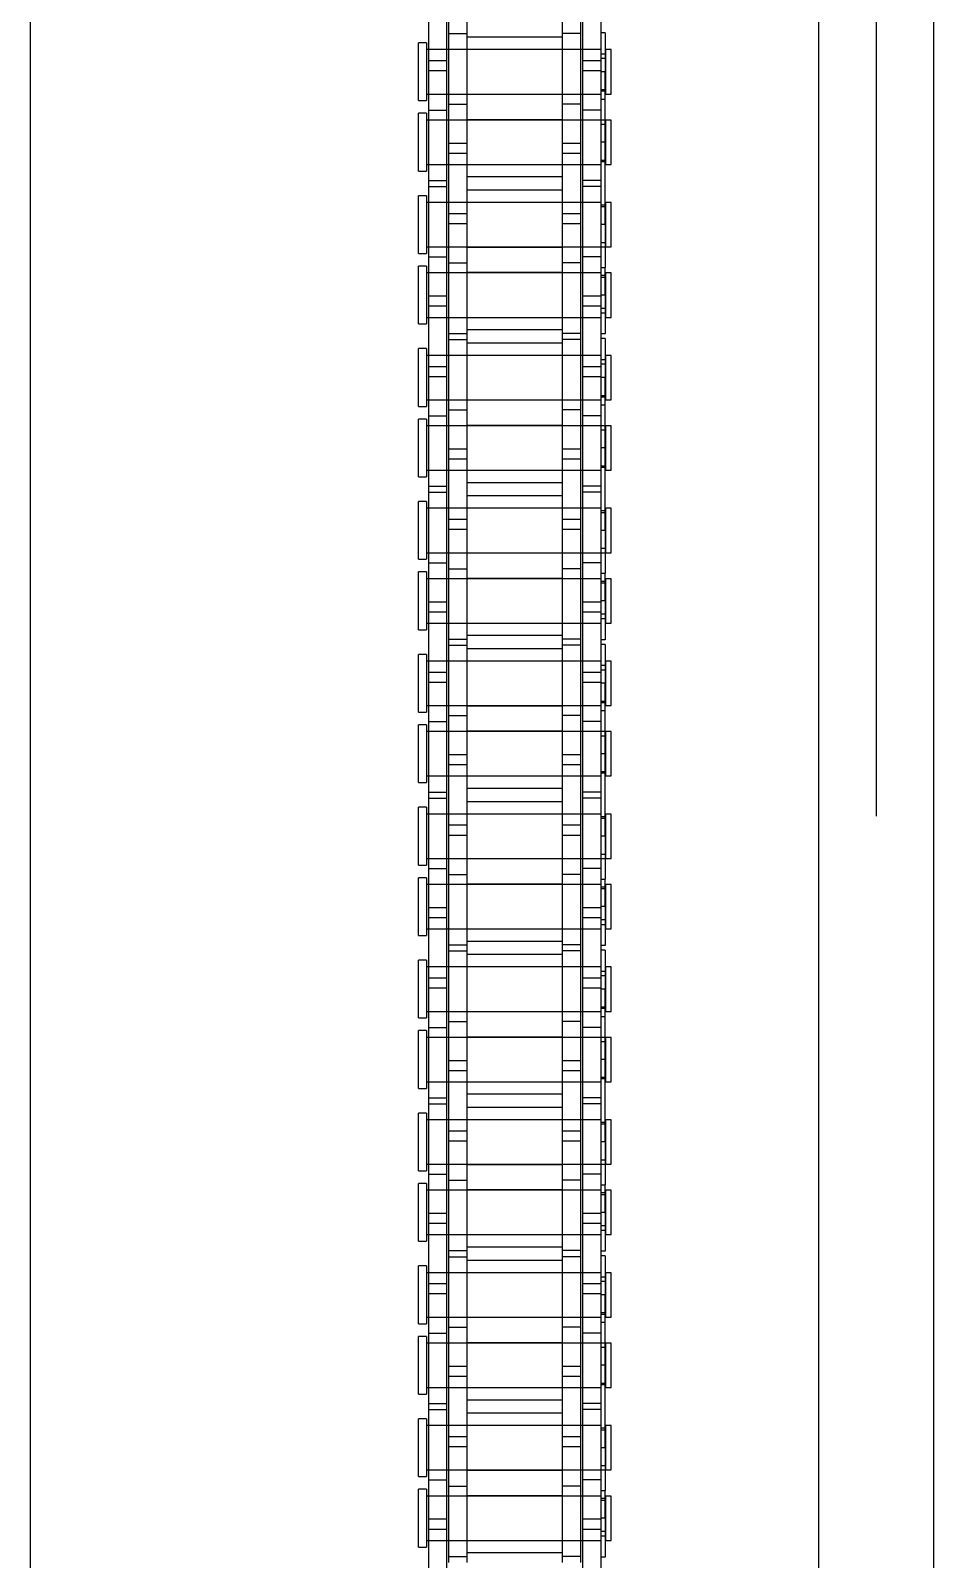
# Model space of a CAD drawing. Header units: metres. Extents: x 0 to 63075, y 0 to 44550.
# Drawn here: x 14171.9 to 14246.9, y 25750.3 to 25877.3 of the extents above; entities that cross this region are included whole.
import ezdxf

# ---------------------------------------------------------------- set-up
doc = ezdxf.new("R2010")
doc.units = ezdxf.units.M
doc.header["$LTSCALE"] = 75
doc.linetypes.add('HIDDEN2', pattern=[4.7625, 3.175, -1.5875])
for name, color, linetype in [('SDM', 7, 'Continuous'), ('SL4', 4, 'Continuous'), ('ST1', 7, 'HIDDEN2')]:
    doc.layers.add(name, color=color, linetype=linetype)

# ---------------------------------------------------------------- blocks, each defined once
blk = doc.blocks.new('A$Ca53c419a')
at = {"layer": 'SL4'}
for p, q in [((1009.76, 281.24), (2334.74, 281.24)), ((1009.76, 215.76), (2334.74, 215.76)), ((2334.74, 206.23), (1009.76, 206.23))]:
    blk.add_line(p, q, dxfattribs=at)
at = {"layer": 'ST1'}
for p, q in [((1321.53, 249), (1326.33, 249)), ((1321.53, 249), (1321.53, 248.34)), ((1326.33, 248.34), (1326.33, 249)), ((1327.38, 249), (1332.18, 249)), ((1327.38, 249), (1327.38, 248.34)), ((1332.18, 248.34), (1332.18, 249)), ((1334.23, 249), (1339.03, 249)), ((1334.23, 249), (1334.23, 248.34)), ((1339.03, 248.34), (1339.03, 249)), ((1340.08, 249), (1344.88, 249)), ((1340.08, 249), (1340.08, 248.34)), ((1344.88, 248.34), (1344.88, 249)), ((1346.93, 249), (1351.73, 249)), ((1346.93, 249), (1346.93, 248.34)), ((1351.73, 248.34), (1351.73, 249)), ((1352.78, 249), (1357.58, 249)), ((1352.78, 249), (1352.78, 248.34)), ((1357.58, 248.34), (1357.58, 249)), ((1359.63, 249), (1364.43, 249)), ((1359.63, 249), (1359.63, 248.34)), ((1364.43, 248.34), (1364.43, 249)), ((1365.48, 249), (1370.28, 249)), ((1365.48, 249), (1365.48, 248.34)), ((1370.28, 248.34), (1370.28, 249)), ((1372.33, 249), (1377.13, 249)), ((1372.33, 249), (1372.33, 248.34)), ((1377.13, 248.34), (1377.13, 249)), ((1378.18, 249), (1382.98, 249)), ((1378.18, 249), (1378.18, 248.34)), ((1382.98, 248.34), (1382.98, 249)), ((1385.03, 249), (1389.83, 249)), ((1385.03, 249), (1385.03, 248.34)), ((1389.83, 248.34), (1389.83, 249)), ((1390.88, 249), (1395.68, 249)), ((1390.88, 249), (1390.88, 248.34)), ((1395.68, 248.34), (1395.68, 249)), ((1397.73, 249), (1402.53, 249)), ((1397.73, 249), (1397.73, 248.34)), ((1402.53, 248.34), (1402.53, 249)), ((1403.58, 249), (1408.38, 249)), ((1403.58, 249), (1403.58, 248.34)), ((1408.38, 248.34), (1408.38, 249)), ((1410.43, 249), (1415.23, 249)), ((1410.43, 249), (1410.43, 248.34)), ((1415.23, 248.34), (1415.23, 249)), ((1416.28, 249), (1421.08, 249)), ((1416.28, 249), (1416.28, 248.34)), ((1421.08, 248.34), (1421.08, 249)), ((1423.13, 249), (1427.93, 249)), ((1423.13, 249), (1423.13, 248.34)), ((1427.93, 248.34), (1427.93, 249)), ((1428.98, 249), (1433.78, 249)), ((1428.98, 249), (1428.98, 248.34)), ((1433.78, 248.34), (1433.78, 249)), ((1435.83, 249), (1440.63, 249)), ((1435.83, 249), (1435.83, 248.34)), ((1440.63, 248.34), (1440.63, 249)), ((1441.68, 249), (1446.48, 249)), ((1441.68, 249), (1441.68, 248.34)), ((1446.48, 248.34), (1446.48, 249)), ((1313.9, 248.16), (1323, 248.16)), ((1326.33, 248.34), (1321.53, 248.34)), ((1322.08, 248.34), (1322.08, 233.84)), ((1322.08, 248.16), (1322.08, 246.64)), ((1323, 248.16), (1323.86, 248.16)), ((1323, 246.64), (1323, 248.16)), ((1323.86, 248.16), (1332.95, 248.16)), ((1323.86, 248.16), (1323.86, 246.64)), ((1325.77, 233.84), (1325.77, 248.34)), ((1325.77, 246.64), (1325.77, 248.16)), ((1327.1, 248.16), (1327.1, 246.64)), ((1332.18, 248.34), (1327.38, 248.34)), ((1327.93, 248.34), (1327.93, 233.84)), ((1327.93, 248.16), (1327.93, 246.64)), ((1331.62, 233.84), (1331.62, 248.34)), ((1331.62, 246.64), (1331.62, 248.16)), ((1332.95, 248.16), (1332.95, 246.64)), ((1332.95, 248.16), (1339.3, 248.16)), ((1333.45, 248.16), (1333.45, 246.64)), ((1339.03, 248.34), (1334.23, 248.34)), ((1334.78, 248.34), (1334.78, 233.84)), ((1334.78, 248.16), (1334.78, 246.64)), ((1338.47, 233.84), (1338.47, 248.34)), ((1338.47, 246.64), (1338.47, 248.16)), ((1339.3, 248.16), (1339.3, 246.64)), ((1339.3, 248.16), (1348.4, 248.16)), ((1344.88, 248.34), (1340.08, 248.34)), ((1340.63, 248.34), (1340.63, 233.84)), ((1340.63, 248.16), (1340.63, 246.64)), ((1342.55, 246.64), (1342.55, 248.16)), ((1343.41, 248.16), (1343.41, 246.64)), ((1344.32, 233.84), (1344.32, 248.34)), ((1344.32, 246.64), (1344.32, 248.16)), ((1351.73, 248.34), (1346.93, 248.34)), ((1347.48, 248.34), (1347.48, 233.84)), ((1347.48, 248.16), (1347.48, 246.64)), ((1348.4, 248.16), (1349.26, 248.16)), ((1348.4, 246.64), (1348.4, 248.16)), ((1349.26, 248.16), (1358.35, 248.16)), ((1349.26, 248.16), (1349.26, 246.64)), ((1351.17, 233.84), (1351.17, 248.34)), ((1351.17, 246.64), (1351.17, 248.16)), ((1352.5, 248.16), (1352.5, 246.64)), ((1357.58, 248.34), (1352.78, 248.34)), ((1353.33, 248.34), (1353.33, 233.84)), ((1353.33, 248.16), (1353.33, 246.64)), ((1357.02, 233.84), (1357.02, 248.34)), ((1357.02, 246.64), (1357.02, 248.16)), ((1358.35, 248.16), (1358.35, 246.64)), ((1358.35, 248.16), (1364.7, 248.16)), ((1358.85, 248.16), (1358.85, 246.64)), ((1364.43, 248.34), (1359.63, 248.34)), ((1360.18, 248.34), (1360.18, 233.84)), ((1360.18, 248.16), (1360.18, 246.64)), ((1363.87, 233.84), (1363.87, 248.34)), ((1363.87, 246.64), (1363.87, 248.16)), ((1364.7, 248.16), (1364.7, 246.64)), ((1364.7, 248.16), (1373.8, 248.16)), ((1370.28, 248.34), (1365.48, 248.34)), ((1366.03, 248.34), (1366.03, 233.84)), ((1366.03, 248.16), (1366.03, 246.64)), ((1367.95, 246.64), (1367.95, 248.16)), ((1368.81, 248.16), (1368.81, 246.64)), ((1369.72, 233.84), (1369.72, 248.34)), ((1369.72, 246.64), (1369.72, 248.16)), ((1377.13, 248.34), (1372.33, 248.34)), ((1372.88, 248.34), (1372.88, 233.84)), ((1372.88, 248.16), (1372.88, 246.64)), ((1373.8, 248.16), (1374.66, 248.16)), ((1373.8, 246.64), (1373.8, 248.16)), ((1374.66, 248.16), (1383.75, 248.16)), ((1374.66, 248.16), (1374.66, 246.64)), ((1376.57, 233.84), (1376.57, 248.34)), ((1376.57, 246.64), (1376.57, 248.16)), ((1377.9, 248.16), (1377.9, 246.64)), ((1382.98, 248.34), (1378.18, 248.34)), ((1378.73, 248.34), (1378.73, 233.84)), ((1378.73, 248.16), (1378.73, 246.64)), ((1382.42, 233.84), (1382.42, 248.34)), ((1382.42, 246.64), (1382.42, 248.16)), ((1383.75, 248.16), (1383.75, 246.64)), ((1383.75, 248.16), (1390.1, 248.16)), ((1384.25, 248.16), (1384.25, 246.64)), ((1389.83, 248.34), (1385.03, 248.34)), ((1385.58, 248.34), (1385.58, 233.84)), ((1385.58, 248.16), (1385.58, 246.64)), ((1389.27, 233.84), (1389.27, 248.34)), ((1389.27, 246.64), (1389.27, 248.16)), ((1390.1, 248.16), (1390.1, 246.64)), ((1390.1, 248.16), (1399.2, 248.16)), ((1395.68, 248.34), (1390.88, 248.34)), ((1391.43, 248.34), (1391.43, 233.84)), ((1391.43, 248.16), (1391.43, 246.64)), ((1393.35, 246.64), (1393.35, 248.16)), ((1394.21, 248.16), (1394.21, 246.64)), ((1395.12, 233.84), (1395.12, 248.34)), ((1395.12, 246.64), (1395.12, 248.16)), ((1402.53, 248.34), (1397.73, 248.34)), ((1398.28, 248.34), (1398.28, 233.84)), ((1398.28, 248.16), (1398.28, 246.64)), ((1399.2, 248.16), (1400.06, 248.16)), ((1399.2, 246.64), (1399.2, 248.16)), ((1400.06, 248.16), (1409.15, 248.16)), ((1400.06, 248.16), (1400.06, 246.64)), ((1401.97, 233.84), (1401.97, 248.34)), ((1401.97, 246.64), (1401.97, 248.16)), ((1403.3, 248.16), (1403.3, 246.64)), ((1408.38, 248.34), (1403.58, 248.34)), ((1404.13, 248.34), (1404.13, 233.84)), ((1404.13, 248.16), (1404.13, 246.64)), ((1407.82, 233.84), (1407.82, 248.34)), ((1407.82, 246.64), (1407.82, 248.16)), ((1409.15, 248.16), (1409.15, 246.64)), ((1409.15, 248.16), (1415.5, 248.16)), ((1409.65, 248.16), (1409.65, 246.64)), ((1415.23, 248.34), (1410.43, 248.34)), ((1410.98, 248.34), (1410.98, 233.84)), ((1410.98, 248.16), (1410.98, 246.64)), ((1414.67, 233.84), (1414.67, 248.34)), ((1414.67, 246.64), (1414.67, 248.16)), ((1415.5, 248.16), (1415.5, 246.64)), ((1415.5, 248.16), (1424.6, 248.16)), ((1421.08, 248.34), (1416.28, 248.34)), ((1416.83, 248.34), (1416.83, 233.84)), ((1416.83, 248.16), (1416.83, 246.64)), ((1418.75, 246.64), (1418.75, 248.16)), ((1419.61, 248.16), (1419.61, 246.64)), ((1420.52, 233.84), (1420.52, 248.34)), ((1420.52, 246.64), (1420.52, 248.16)), ((1427.93, 248.34), (1423.13, 248.34)), ((1423.68, 248.34), (1423.68, 233.84)), ((1423.68, 248.16), (1423.68, 246.64)), ((1424.6, 248.16), (1425.46, 248.16)), ((1424.6, 246.64), (1424.6, 248.16)), ((1425.46, 248.16), (1434.55, 248.16)), ((1425.46, 248.16), (1425.46, 246.64)), ((1427.37, 233.84), (1427.37, 248.34)), ((1427.37, 246.64), (1427.37, 248.16)), ((1428.7, 248.16), (1428.7, 246.64)), ((1433.78, 248.34), (1428.98, 248.34)), ((1429.53, 248.34), (1429.53, 233.84)), ((1429.53, 248.16), (1429.53, 246.64)), ((1433.22, 233.84), (1433.22, 248.34)), ((1433.22, 246.64), (1433.22, 248.16)), ((1434.55, 248.16), (1434.55, 246.64)), ((1434.55, 248.16), (1440.9, 248.16)), ((1435.05, 248.16), (1435.05, 246.64)), ((1440.63, 248.34), (1435.83, 248.34)), ((1436.38, 248.34), (1436.38, 233.84)), ((1436.38, 248.16), (1436.38, 246.64)), ((1440.07, 233.84), (1440.07, 248.34)), ((1440.07, 246.64), (1440.07, 248.16)), ((1440.9, 248.16), (1440.9, 246.64)), ((1440.9, 248.16), (1450, 248.16)), ((1446.48, 248.34), (1441.68, 248.34)), ((1442.23, 248.34), (1442.23, 233.84)), ((1442.23, 248.16), (1442.23, 246.64)), ((1444.15, 246.64), (1444.15, 248.16)), ((1445.01, 248.16), (1445.01, 246.64)), ((1445.92, 233.84), (1445.92, 248.34)), ((1445.92, 246.64), (1445.92, 248.16)), ((1313.9, 246.64), (1323, 246.64)), ((1320.25, 246.48), (1326.6, 246.48)), ((1320.75, 246.48), (1320.75, 244.96)), ((1322.08, 246.48), (1322.08, 244.96)), ((1323, 246.64), (1323.86, 246.64)), ((1323.86, 246.64), (1332.95, 246.64)), ((1325.77, 244.96), (1325.77, 246.48)), ((1326.6, 246.48), (1326.6, 244.96)), ((1326.6, 246.48), (1335.7, 246.48)), ((1327.93, 246.48), (1327.93, 244.96)), ((1329.85, 244.96), (1329.85, 246.48)), ((1330.71, 246.48), (1330.71, 244.96)), ((1331.62, 244.96), (1331.62, 246.48)), ((1332.95, 246.64), (1339.3, 246.64)), ((1334.78, 246.48), (1334.78, 244.96)), ((1335.7, 246.48), (1336.56, 246.48)), ((1335.7, 244.96), (1335.7, 246.48)), ((1336.56, 246.48), (1345.65, 246.48)), ((1336.56, 246.48), (1336.56, 244.96)), ((1338.47, 244.96), (1338.47, 246.48)), ((1339.3, 246.64), (1348.4, 246.64)), ((1339.8, 246.48), (1339.8, 244.96)), ((1340.63, 246.48), (1340.63, 244.96)), ((1344.32, 244.96), (1344.32, 246.48)), ((1345.65, 246.48), (1345.65, 244.96)), ((1345.65, 246.48), (1352, 246.48)), ((1346.15, 246.48), (1346.15, 244.96)), ((1347.48, 246.48), (1347.48, 244.96)), ((1348.4, 246.64), (1349.26, 246.64)), ((1349.26, 246.64), (1358.35, 246.64)), ((1351.17, 244.96), (1351.17, 246.48)), ((1352, 246.48), (1352, 244.96)), ((1352, 246.48), (1361.1, 246.48)), ((1353.33, 246.48), (1353.33, 244.96)), ((1355.25, 244.96), (1355.25, 246.48)), ((1356.11, 246.48), (1356.11, 244.96)), ((1357.02, 244.96), (1357.02, 246.48)), ((1358.35, 246.64), (1364.7, 246.64)), ((1360.18, 246.48), (1360.18, 244.96)), ((1361.1, 246.48), (1361.96, 246.48)), ((1361.1, 244.96), (1361.1, 246.48)), ((1361.96, 246.48), (1371.05, 246.48)), ((1361.96, 246.48), (1361.96, 244.96)), ((1363.87, 244.96), (1363.87, 246.48)), ((1364.7, 246.64), (1373.8, 246.64)), ((1365.2, 246.48), (1365.2, 244.96)), ((1366.03, 246.48), (1366.03, 244.96)), ((1369.72, 244.96), (1369.72, 246.48)), ((1371.05, 246.48), (1371.05, 244.96)), ((1371.05, 246.48), (1377.4, 246.48)), ((1371.55, 246.48), (1371.55, 244.96)), ((1372.88, 246.48), (1372.88, 244.96)), ((1373.8, 246.64), (1374.66, 246.64)), ((1374.66, 246.64), (1383.75, 246.64)), ((1376.57, 244.96), (1376.57, 246.48)), ((1377.4, 246.48), (1377.4, 244.96)), ((1377.4, 246.48), (1386.5, 246.48)), ((1378.73, 246.48), (1378.73, 244.96)), ((1380.65, 244.96), (1380.65, 246.48)), ((1381.51, 246.48), (1381.51, 244.96)), ((1382.42, 244.96), (1382.42, 246.48)), ((1383.75, 246.64), (1390.1, 246.64)), ((1385.58, 246.48), (1385.58, 244.96)), ((1386.5, 246.48), (1387.36, 246.48)), ((1386.5, 244.96), (1386.5, 246.48)), ((1387.36, 246.48), (1396.45, 246.48)), ((1387.36, 246.48), (1387.36, 244.96)), ((1389.27, 244.96), (1389.27, 246.48)), ((1390.1, 246.64), (1399.2, 246.64)), ((1390.6, 246.48), (1390.6, 244.96)), ((1391.43, 246.48), (1391.43, 244.96)), ((1395.12, 244.96), (1395.12, 246.48)), ((1396.45, 246.48), (1396.45, 244.96)), ((1396.45, 246.48), (1402.8, 246.48)), ((1396.95, 246.48), (1396.95, 244.96)), ((1398.28, 246.48), (1398.28, 244.96)), ((1399.2, 246.64), (1400.06, 246.64)), ((1400.06, 246.64), (1409.15, 246.64)), ((1401.97, 244.96), (1401.97, 246.48)), ((1402.8, 246.48), (1402.8, 244.96)), ((1402.8, 246.48), (1411.9, 246.48)), ((1404.13, 246.48), (1404.13, 244.96)), ((1406.05, 244.96), (1406.05, 246.48)), ((1406.91, 246.48), (1406.91, 244.96)), ((1407.82, 244.96), (1407.82, 246.48)), ((1409.15, 246.64), (1415.5, 246.64)), ((1410.98, 246.48), (1410.98, 244.96)), ((1411.9, 246.48), (1412.76, 246.48)), ((1411.9, 244.96), (1411.9, 246.48)), ((1412.76, 246.48), (1421.85, 246.48)), ((1412.76, 246.48), (1412.76, 244.96)), ((1414.67, 244.96), (1414.67, 246.48)), ((1415.5, 246.64), (1424.6, 246.64)), ((1416, 246.48), (1416, 244.96)), ((1416.83, 246.48), (1416.83, 244.96)), ((1420.52, 244.96), (1420.52, 246.48)), ((1421.85, 246.48), (1421.85, 244.96)), ((1421.85, 246.48), (1428.2, 246.48)), ((1422.35, 246.48), (1422.35, 244.96)), ((1423.68, 246.48), (1423.68, 244.96)), ((1424.6, 246.64), (1425.46, 246.64)), ((1425.46, 246.64), (1434.55, 246.64)), ((1427.37, 244.96), (1427.37, 246.48)), ((1428.2, 246.48), (1428.2, 244.96)), ((1428.2, 246.48), (1437.3, 246.48)), ((1429.53, 246.48), (1429.53, 244.96)), ((1431.45, 244.96), (1431.45, 246.48)), ((1432.31, 246.48), (1432.31, 244.96)), ((1433.22, 244.96), (1433.22, 246.48)), ((1434.55, 246.64), (1440.9, 246.64)), ((1436.38, 246.48), (1436.38, 244.96)), ((1437.3, 246.48), (1438.16, 246.48)), ((1437.3, 244.96), (1437.3, 246.48)), ((1438.16, 246.48), (1447.25, 246.48)), ((1438.16, 246.48), (1438.16, 244.96)), ((1440.07, 244.96), (1440.07, 246.48)), ((1440.9, 246.64), (1450, 246.64)), ((1441.4, 246.48), (1441.4, 244.96)), ((1442.23, 246.48), (1442.23, 244.96)), ((1445.92, 244.96), (1445.92, 246.48)), ((1447.25, 246.48), (1447.25, 244.96)), ((1447.25, 246.48), (1453.6, 246.48)), ((1320.25, 244.96), (1326.6, 244.96)), ((1321.04, 237.03), (1321.04, 244.96)), ((1322.08, 244.96), (1322.08, 237.03)), ((1325.77, 237.03), (1325.77, 244.96)), ((1325.82, 244.96), (1325.82, 237.03)), ((1326.6, 244.96), (1335.7, 244.96)), ((1327.89, 237.03), (1327.89, 244.96)), ((1327.93, 244.96), (1327.93, 237.03)), ((1331.62, 237.03), (1331.62, 244.96)), ((1332.67, 244.96), (1332.67, 237.03)), ((1333.74, 237.03), (1333.74, 244.96)), ((1334.78, 244.96), (1334.78, 237.03)), ((1335.7, 244.96), (1336.56, 244.96)), ((1336.56, 244.96), (1345.65, 244.96)), ((1338.47, 237.03), (1338.47, 244.96)), ((1338.52, 244.96), (1338.52, 237.03)), ((1340.59, 237.03), (1340.59, 244.96)), ((1340.63, 244.96), (1340.63, 237.03)), ((1344.32, 237.03), (1344.32, 244.96)), ((1345.37, 244.96), (1345.37, 237.03)), ((1345.65, 244.96), (1352, 244.96)), ((1346.44, 237.03), (1346.44, 244.96)), ((1347.48, 244.96), (1347.48, 237.03)), ((1351.17, 237.03), (1351.17, 244.96)), ((1351.22, 244.96), (1351.22, 237.03)), ((1352, 244.96), (1361.1, 244.96)), ((1353.29, 237.03), (1353.29, 244.96)), ((1353.33, 244.96), (1353.33, 237.03)), ((1357.02, 237.03), (1357.02, 244.96)), ((1358.07, 244.96), (1358.07, 237.03)), ((1359.14, 237.03), (1359.14, 244.96)), ((1360.18, 244.96), (1360.18, 237.03)), ((1361.1, 244.96), (1361.96, 244.96)), ((1361.96, 244.96), (1371.05, 244.96)), ((1363.87, 237.03), (1363.87, 244.96)), ((1363.92, 244.96), (1363.92, 237.03)), ((1365.99, 237.03), (1365.99, 244.96)), ((1366.03, 244.96), (1366.03, 237.03)), ((1369.72, 237.03), (1369.72, 244.96)), ((1370.77, 244.96), (1370.77, 237.03)), ((1371.05, 244.96), (1377.4, 244.96)), ((1371.84, 237.03), (1371.84, 244.96)), ((1372.88, 244.96), (1372.88, 237.03)), ((1376.57, 237.03), (1376.57, 244.96)), ((1376.62, 244.96), (1376.62, 237.03)), ((1377.4, 244.96), (1386.5, 244.96)), ((1378.69, 237.03), (1378.69, 244.96)), ((1378.73, 244.96), (1378.73, 237.03)), ((1382.42, 237.03), (1382.42, 244.96)), ((1383.47, 244.96), (1383.47, 237.03)), ((1384.54, 237.03), (1384.54, 244.96)), ((1385.58, 244.96), (1385.58, 237.03)), ((1386.5, 244.96), (1387.36, 244.96)), ((1387.36, 244.96), (1396.45, 244.96)), ((1389.27, 237.03), (1389.27, 244.96)), ((1389.32, 244.96), (1389.32, 237.03)), ((1391.39, 237.03), (1391.39, 244.96)), ((1391.43, 244.96), (1391.43, 237.03)), ((1395.12, 237.03), (1395.12, 244.96)), ((1396.17, 244.96), (1396.17, 237.03)), ((1396.45, 244.96), (1402.8, 244.96)), ((1397.24, 237.03), (1397.24, 244.96)), ((1398.28, 244.96), (1398.28, 237.03)), ((1401.97, 237.03), (1401.97, 244.96)), ((1402.02, 244.96), (1402.02, 237.03)), ((1402.8, 244.96), (1411.9, 244.96)), ((1404.09, 237.03), (1404.09, 244.96)), ((1404.13, 244.96), (1404.13, 237.03)), ((1407.82, 237.03), (1407.82, 244.96)), ((1408.87, 244.96), (1408.87, 237.03)), ((1409.94, 237.03), (1409.94, 244.96)), ((1410.98, 244.96), (1410.98, 237.03)), ((1411.9, 244.96), (1412.76, 244.96)), ((1412.76, 244.96), (1421.85, 244.96)), ((1414.67, 237.03), (1414.67, 244.96)), ((1414.72, 244.96), (1414.72, 237.03)), ((1416.79, 237.03), (1416.79, 244.96)), ((1416.83, 244.96), (1416.83, 237.03)), ((1420.52, 237.03), (1420.52, 244.96)), ((1421.57, 244.96), (1421.57, 237.03)), ((1421.85, 244.96), (1428.2, 244.96)), ((1422.64, 237.03), (1422.64, 244.96)), ((1423.68, 244.96), (1423.68, 237.03)), ((1427.37, 237.03), (1427.37, 244.96)), ((1427.42, 244.96), (1427.42, 237.03)), ((1428.2, 244.96), (1437.3, 244.96)), ((1429.49, 237.03), (1429.49, 244.96)), ((1429.53, 244.96), (1429.53, 237.03)), ((1433.22, 237.03), (1433.22, 244.96)), ((1434.27, 244.96), (1434.27, 237.03)), ((1435.34, 237.03), (1435.34, 244.96)), ((1436.38, 244.96), (1436.38, 237.03)), ((1437.3, 244.96), (1438.16, 244.96)), ((1438.16, 244.96), (1447.25, 244.96)), ((1440.07, 237.03), (1440.07, 244.96)), ((1440.12, 244.96), (1440.12, 237.03)), ((1442.19, 237.03), (1442.19, 244.96)), ((1442.23, 244.96), (1442.23, 237.03)), ((1445.92, 237.03), (1445.92, 244.96)), ((1446.97, 244.96), (1446.97, 237.03)), ((1447.25, 244.96), (1453.6, 244.96)), ((1320.25, 237.03), (1326.6, 237.03)), ((1320.75, 235.51), (1320.75, 237.03)), ((1322.08, 237.03), (1322.08, 235.51)), ((1325.77, 235.51), (1325.77, 237.03)), ((1326.6, 235.51), (1326.6, 237.03)), ((1326.6, 237.03), (1335.7, 237.03)), ((1327.93, 237.03), (1327.93, 235.51)), ((1329.85, 235.51), (1329.85, 237.03)), ((1330.71, 237.03), (1330.71, 235.51)), ((1331.62, 235.51), (1331.62, 237.03)), ((1334.78, 237.03), (1334.78, 235.51)), ((1335.7, 237.03), (1336.56, 237.03)), ((1335.7, 235.51), (1335.7, 237.03)), ((1336.56, 237.03), (1345.65, 237.03)), ((1336.56, 237.03), (1336.56, 235.51)), ((1338.47, 235.51), (1338.47, 237.03)), ((1339.8, 235.51), (1339.8, 237.03)), ((1340.63, 237.03), (1340.63, 235.51)), ((1344.32, 235.51), (1344.32, 237.03)), ((1345.65, 235.51), (1345.65, 237.03)), ((1345.65, 237.03), (1352, 237.03)), ((1346.15, 235.51), (1346.15, 237.03)), ((1347.48, 237.03), (1347.48, 235.51)), ((1351.17, 235.51), (1351.17, 237.03)), ((1352, 235.51), (1352, 237.03)), ((1352, 237.03), (1361.1, 237.03)), ((1353.33, 237.03), (1353.33, 235.51)), ((1355.25, 235.51), (1355.25, 237.03)), ((1356.11, 237.03), (1356.11, 235.51)), ((1357.02, 235.51), (1357.02, 237.03)), ((1360.18, 237.03), (1360.18, 235.51)), ((1361.1, 237.03), (1361.96, 237.03)), ((1361.1, 235.51), (1361.1, 237.03)), ((1361.96, 237.03), (1371.05, 237.03)), ((1361.96, 237.03), (1361.96, 235.51)), ((1363.87, 235.51), (1363.87, 237.03)), ((1365.2, 235.51), (1365.2, 237.03)), ((1366.03, 237.03), (1366.03, 235.51)), ((1369.72, 235.51), (1369.72, 237.03)), ((1371.05, 235.51), (1371.05, 237.03)), ((1371.05, 237.03), (1377.4, 237.03)), ((1371.55, 235.51), (1371.55, 237.03)), ((1372.88, 237.03), (1372.88, 235.51)), ((1376.57, 235.51), (1376.57, 237.03)), ((1377.4, 235.51), (1377.4, 237.03)), ((1377.4, 237.03), (1386.5, 237.03)), ((1378.73, 237.03), (1378.73, 235.51)), ((1380.65, 235.51), (1380.65, 237.03)), ((1381.51, 237.03), (1381.51, 235.51)), ((1382.42, 235.51), (1382.42, 237.03)), ((1385.58, 237.03), (1385.58, 235.51)), ((1386.5, 237.03), (1387.36, 237.03)), ((1386.5, 235.51), (1386.5, 237.03)), ((1387.36, 237.03), (1396.45, 237.03)), ((1387.36, 237.03), (1387.36, 235.51)), ((1389.27, 235.51), (1389.27, 237.03)), ((1390.6, 235.51), (1390.6, 237.03)), ((1391.43, 237.03), (1391.43, 235.51)), ((1395.12, 235.51), (1395.12, 237.03)), ((1396.45, 235.51), (1396.45, 237.03)), ((1396.45, 237.03), (1402.8, 237.03)), ((1396.95, 235.51), (1396.95, 237.03)), ((1398.28, 237.03), (1398.28, 235.51)), ((1401.97, 235.51), (1401.97, 237.03)), ((1402.8, 235.51), (1402.8, 237.03)), ((1402.8, 237.03), (1411.9, 237.03)), ((1404.13, 237.03), (1404.13, 235.51)), ((1406.05, 235.51), (1406.05, 237.03)), ((1406.91, 237.03), (1406.91, 235.51)), ((1407.82, 235.51), (1407.82, 237.03)), ((1410.98, 237.03), (1410.98, 235.51)), ((1411.9, 237.03), (1412.76, 237.03)), ((1411.9, 235.51), (1411.9, 237.03)), ((1412.76, 237.03), (1421.85, 237.03)), ((1412.76, 237.03), (1412.76, 235.51)), ((1414.67, 235.51), (1414.67, 237.03)), ((1416, 235.51), (1416, 237.03)), ((1416.83, 237.03), (1416.83, 235.51)), ((1420.52, 235.51), (1420.52, 237.03)), ((1421.85, 235.51), (1421.85, 237.03)), ((1421.85, 237.03), (1428.2, 237.03)), ((1422.35, 235.51), (1422.35, 237.03)), ((1423.68, 237.03), (1423.68, 235.51)), ((1427.37, 235.51), (1427.37, 237.03)), ((1428.2, 235.51), (1428.2, 237.03)), ((1428.2, 237.03), (1437.3, 237.03)), ((1429.53, 237.03), (1429.53, 235.51)), ((1431.45, 235.51), (1431.45, 237.03)), ((1432.31, 237.03), (1432.31, 235.51)), ((1433.22, 235.51), (1433.22, 237.03)), ((1436.38, 237.03), (1436.38, 235.51)), ((1437.3, 237.03), (1438.16, 237.03)), ((1437.3, 235.51), (1437.3, 237.03)), ((1438.16, 237.03), (1447.25, 237.03)), ((1438.16, 237.03), (1438.16, 235.51)), ((1440.07, 235.51), (1440.07, 237.03)), ((1441.4, 235.51), (1441.4, 237.03)), ((1442.23, 237.03), (1442.23, 235.51)), ((1445.92, 235.51), (1445.92, 237.03)), ((1447.25, 235.51), (1447.25, 237.03)), ((1447.25, 237.03), (1453.6, 237.03)), ((1313.9, 235.36), (1323, 235.36)), ((1320.25, 235.51), (1326.6, 235.51)), ((1322.08, 235.36), (1322.08, 233.84)), ((1323, 235.36), (1323.86, 235.36)), ((1323, 233.84), (1323, 235.36)), ((1323.86, 235.36), (1332.95, 235.36)), ((1323.86, 235.36), (1323.86, 233.84)), ((1325.77, 233.84), (1325.77, 235.36)), ((1326.6, 235.51), (1335.7, 235.51)), ((1327.1, 233.84), (1327.1, 235.36)), ((1327.93, 235.36), (1327.93, 233.51)), ((1331.62, 233.84), (1331.62, 235.36)), ((1332.95, 233.84), (1332.95, 235.36)), ((1332.95, 235.36), (1339.3, 235.36)), ((1333.45, 233.84), (1333.45, 235.36)), ((1334.78, 235.36), (1334.78, 233.84)), ((1335.7, 235.51), (1336.56, 235.51)), ((1336.56, 235.51), (1345.65, 235.51)), ((1338.47, 233.51), (1338.47, 235.36)), ((1339.3, 233.84), (1339.3, 235.36)), ((1339.3, 235.36), (1348.4, 235.36)), ((1340.63, 235.36), (1340.63, 233.84)), ((1342.55, 233.84), (1342.55, 235.36)), ((1343.41, 235.36), (1343.41, 233.84)), ((1344.32, 233.84), (1344.32, 235.36)), ((1345.65, 235.51), (1352, 235.51)), ((1347.48, 235.36), (1347.48, 233.84)), ((1348.4, 235.36), (1349.26, 235.36)), ((1348.4, 233.84), (1348.4, 235.36)), ((1349.26, 235.36), (1358.35, 235.36)), ((1349.26, 235.36), (1349.26, 233.84)), ((1351.17, 233.84), (1351.17, 235.36)), ((1352, 235.51), (1361.1, 235.51)), ((1352.5, 233.84), (1352.5, 235.36)), ((1353.33, 235.36), (1353.33, 233.51)), ((1357.02, 233.84), (1357.02, 235.36)), ((1358.35, 233.84), (1358.35, 235.36)), ((1358.35, 235.36), (1364.7, 235.36)), ((1358.85, 233.84), (1358.85, 235.36)), ((1360.18, 235.36), (1360.18, 233.84)), ((1361.1, 235.51), (1361.96, 235.51)), ((1361.96, 235.51), (1371.05, 235.51)), ((1363.87, 233.51), (1363.87, 235.36)), ((1364.7, 233.84), (1364.7, 235.36)), ((1364.7, 235.36), (1373.8, 235.36)), ((1366.03, 235.36), (1366.03, 233.84)), ((1367.95, 233.84), (1367.95, 235.36)), ((1368.81, 235.36), (1368.81, 233.84)), ((1369.72, 233.84), (1369.72, 235.36)), ((1371.05, 235.51), (1377.4, 235.51)), ((1372.88, 235.36), (1372.88, 233.84)), ((1373.8, 235.36), (1374.66, 235.36)), ((1373.8, 233.84), (1373.8, 235.36)), ((1374.66, 235.36), (1383.75, 235.36)), ((1374.66, 235.36), (1374.66, 233.84)), ((1376.57, 233.84), (1376.57, 235.36)), ((1377.4, 235.51), (1386.5, 235.51)), ((1377.9, 233.84), (1377.9, 235.36)), ((1378.73, 235.36), (1378.73, 233.51)), ((1382.42, 233.84), (1382.42, 235.36)), ((1383.75, 233.84), (1383.75, 235.36)), ((1383.75, 235.36), (1390.1, 235.36)), ((1384.25, 233.84), (1384.25, 235.36)), ((1385.58, 235.36), (1385.58, 233.84)), ((1386.5, 235.51), (1387.36, 235.51)), ((1387.36, 235.51), (1396.45, 235.51)), ((1389.27, 233.51), (1389.27, 235.36)), ((1390.1, 233.84), (1390.1, 235.36)), ((1390.1, 235.36), (1399.2, 235.36)), ((1391.43, 235.36), (1391.43, 233.84)), ((1393.35, 233.84), (1393.35, 235.36)), ((1394.21, 235.36), (1394.21, 233.84)), ((1395.12, 233.84), (1395.12, 235.36)), ((1396.45, 235.51), (1402.8, 235.51)), ((1398.28, 235.36), (1398.28, 233.84)), ((1399.2, 235.36), (1400.06, 235.36)), ((1399.2, 233.84), (1399.2, 235.36)), ((1400.06, 235.36), (1409.15, 235.36)), ((1400.06, 235.36), (1400.06, 233.84)), ((1401.97, 233.84), (1401.97, 235.36)), ((1402.8, 235.51), (1411.9, 235.51)), ((1403.3, 233.84), (1403.3, 235.36)), ((1404.13, 235.36), (1404.13, 233.51)), ((1407.82, 233.84), (1407.82, 235.36)), ((1409.15, 233.84), (1409.15, 235.36)), ((1409.15, 235.36), (1415.5, 235.36)), ((1409.65, 233.84), (1409.65, 235.36)), ((1410.98, 235.36), (1410.98, 233.84)), ((1411.9, 235.51), (1412.76, 235.51)), ((1412.76, 235.51), (1421.85, 235.51)), ((1414.67, 233.51), (1414.67, 235.36)), ((1415.5, 233.84), (1415.5, 235.36)), ((1415.5, 235.36), (1424.6, 235.36)), ((1416.83, 235.36), (1416.83, 233.84)), ((1418.75, 233.84), (1418.75, 235.36)), ((1419.61, 235.36), (1419.61, 233.84)), ((1420.52, 233.84), (1420.52, 235.36)), ((1421.85, 235.51), (1428.2, 235.51)), ((1423.68, 235.36), (1423.68, 233.84)), ((1424.6, 235.36), (1425.46, 235.36)), ((1424.6, 233.84), (1424.6, 235.36)), ((1425.46, 235.36), (1434.55, 235.36)), ((1425.46, 235.36), (1425.46, 233.84)), ((1427.37, 233.84), (1427.37, 235.36)), ((1428.2, 235.51), (1437.3, 235.51)), ((1428.7, 233.84), (1428.7, 235.36)), ((1429.53, 235.36), (1429.53, 233.51)), ((1433.22, 233.84), (1433.22, 235.36)), ((1434.55, 233.84), (1434.55, 235.36)), ((1434.55, 235.36), (1440.9, 235.36)), ((1435.05, 233.84), (1435.05, 235.36)), ((1436.38, 235.36), (1436.38, 233.84)), ((1437.3, 235.51), (1438.16, 235.51)), ((1438.16, 235.51), (1447.25, 235.51)), ((1440.07, 233.51), (1440.07, 235.36)), ((1440.9, 233.84), (1440.9, 235.36)), ((1440.9, 235.36), (1450, 235.36)), ((1442.23, 235.36), (1442.23, 233.84)), ((1444.15, 233.84), (1444.15, 235.36)), ((1445.01, 235.36), (1445.01, 233.84)), ((1445.92, 233.84), (1445.92, 235.36)), ((1447.25, 235.51), (1453.6, 235.51)), ((1313.9, 233.84), (1323, 233.84)), ((1320.7, 233.51), (1320.7, 233.84)), ((1322.45, 233.84), (1322.45, 233.47)), ((1322.82, 233.51), (1322.82, 233.84)), ((1323, 233.84), (1323.86, 233.84)), ((1323.86, 233.84), (1332.95, 233.84)), ((1323.93, 233.51), (1323.93, 233.84)), ((1325.4, 233.47), (1325.4, 233.84)), ((1325.55, 233.51), (1325.55, 233.84)), ((1326.22, 233.84), (1326.22, 233.51)), ((1328.3, 233.84), (1328.3, 233.47)), ((1329.78, 233.51), (1329.78, 233.84)), ((1331.25, 233.47), (1331.25, 233.84)), ((1331.4, 233.51), (1331.4, 233.84)), ((1332.95, 233.84), (1339.3, 233.84)), ((1335.01, 233.51), (1335.01, 233.84)), ((1335.15, 233.84), (1335.15, 233.47)), ((1336.63, 233.51), (1336.63, 233.84)), ((1338.1, 233.47), (1338.1, 233.84)), ((1339.3, 233.84), (1348.4, 233.84)), ((1340.18, 233.51), (1340.18, 233.84)), ((1340.86, 233.51), (1340.86, 233.84)), ((1341, 233.84), (1341, 233.47)), ((1342.48, 233.51), (1342.48, 233.84)), ((1343.58, 233.51), (1343.58, 233.84)), ((1343.95, 233.47), (1343.95, 233.84)), ((1345.71, 233.51), (1345.71, 233.84)), ((1346.1, 233.51), (1346.1, 233.84)), ((1347.85, 233.84), (1347.85, 233.47)), ((1348.22, 233.51), (1348.22, 233.84)), ((1348.4, 233.84), (1349.26, 233.84)), ((1349.26, 233.84), (1358.35, 233.84)), ((1349.33, 233.51), (1349.33, 233.84)), ((1350.8, 233.47), (1350.8, 233.84)), ((1350.95, 233.51), (1350.95, 233.84)), ((1351.62, 233.84), (1351.62, 233.51)), ((1353.7, 233.84), (1353.7, 233.47)), ((1355.18, 233.51), (1355.18, 233.84)), ((1356.65, 233.47), (1356.65, 233.84)), ((1356.8, 233.51), (1356.8, 233.84)), ((1358.35, 233.84), (1364.7, 233.84)), ((1360.41, 233.51), (1360.41, 233.84)), ((1360.55, 233.84), (1360.55, 233.47)), ((1362.03, 233.51), (1362.03, 233.84)), ((1363.5, 233.47), (1363.5, 233.84)), ((1364.7, 233.84), (1373.8, 233.84)), ((1365.58, 233.51), (1365.58, 233.84)), ((1366.26, 233.51), (1366.26, 233.84)), ((1366.4, 233.84), (1366.4, 233.47)), ((1367.88, 233.51), (1367.88, 233.84)), ((1368.98, 233.51), (1368.98, 233.84)), ((1369.35, 233.47), (1369.35, 233.84)), ((1371.11, 233.51), (1371.11, 233.84)), ((1371.5, 233.51), (1371.5, 233.84)), ((1373.25, 233.84), (1373.25, 233.47)), ((1373.62, 233.51), (1373.62, 233.84)), ((1373.8, 233.84), (1374.66, 233.84)), ((1374.66, 233.84), (1383.75, 233.84)), ((1374.73, 233.51), (1374.73, 233.84)), ((1376.2, 233.47), (1376.2, 233.84)), ((1376.35, 233.51), (1376.35, 233.84)), ((1377.02, 233.84), (1377.02, 233.51)), ((1379.1, 233.84), (1379.1, 233.47)), ((1380.58, 233.51), (1380.58, 233.84)), ((1382.05, 233.47), (1382.05, 233.84)), ((1382.2, 233.51), (1382.2, 233.84)), ((1383.75, 233.84), (1390.1, 233.84)), ((1385.81, 233.51), (1385.81, 233.84)), ((1385.95, 233.84), (1385.95, 233.47)), ((1387.43, 233.51), (1387.43, 233.84)), ((1388.9, 233.47), (1388.9, 233.84)), ((1390.1, 233.84), (1399.2, 233.84)), ((1390.98, 233.51), (1390.98, 233.84)), ((1391.66, 233.51), (1391.66, 233.84)), ((1391.8, 233.84), (1391.8, 233.47)), ((1393.28, 233.51), (1393.28, 233.84)), ((1394.38, 233.51), (1394.38, 233.84)), ((1394.75, 233.47), (1394.75, 233.84)), ((1396.51, 233.51), (1396.51, 233.84)), ((1396.9, 233.51), (1396.9, 233.84)), ((1398.65, 233.84), (1398.65, 233.47)), ((1399.02, 233.51), (1399.02, 233.84)), ((1399.2, 233.84), (1400.06, 233.84)), ((1400.06, 233.84), (1409.15, 233.84)), ((1400.13, 233.51), (1400.13, 233.84)), ((1401.6, 233.47), (1401.6, 233.84)), ((1401.75, 233.51), (1401.75, 233.84)), ((1402.42, 233.84), (1402.42, 233.51)), ((1404.5, 233.84), (1404.5, 233.47)), ((1405.98, 233.51), (1405.98, 233.84)), ((1407.45, 233.47), (1407.45, 233.84)), ((1407.6, 233.51), (1407.6, 233.84)), ((1409.15, 233.84), (1415.5, 233.84)), ((1411.21, 233.51), (1411.21, 233.84)), ((1411.35, 233.84), (1411.35, 233.47)), ((1412.83, 233.51), (1412.83, 233.84)), ((1414.3, 233.47), (1414.3, 233.84)), ((1415.5, 233.84), (1424.6, 233.84)), ((1416.38, 233.51), (1416.38, 233.84)), ((1417.06, 233.51), (1417.06, 233.84)), ((1417.2, 233.84), (1417.2, 233.47)), ((1418.68, 233.51), (1418.68, 233.84)), ((1419.78, 233.51), (1419.78, 233.84)), ((1420.15, 233.47), (1420.15, 233.84)), ((1421.91, 233.51), (1421.91, 233.84)), ((1422.3, 233.51), (1422.3, 233.84)), ((1424.05, 233.84), (1424.05, 233.47)), ((1424.42, 233.51), (1424.42, 233.84)), ((1424.6, 233.84), (1425.46, 233.84)), ((1425.46, 233.84), (1434.55, 233.84)), ((1425.53, 233.51), (1425.53, 233.84)), ((1427, 233.47), (1427, 233.84)), ((1427.15, 233.51), (1427.15, 233.84)), ((1427.82, 233.84), (1427.82, 233.51)), ((1429.9, 233.84), (1429.9, 233.47)), ((1431.38, 233.51), (1431.38, 233.84)), ((1432.85, 233.47), (1432.85, 233.84)), ((1433, 233.51), (1433, 233.84)), ((1434.55, 233.84), (1440.9, 233.84)), ((1436.61, 233.51), (1436.61, 233.84)), ((1436.75, 233.84), (1436.75, 233.47)), ((1438.23, 233.51), (1438.23, 233.84)), ((1439.7, 233.47), (1439.7, 233.84)), ((1440.9, 233.84), (1450, 233.84)), ((1441.78, 233.51), (1441.78, 233.84)), ((1442.46, 233.51), (1442.46, 233.84)), ((1442.6, 233.84), (1442.6, 233.47)), ((1444.08, 233.51), (1444.08, 233.84)), ((1445.18, 233.51), (1445.18, 233.84)), ((1445.55, 233.47), (1445.55, 233.84)), ((1447.31, 233.51), (1447.31, 233.84)), ((1323.93, 233.51), (1320.7, 233.51)), ((1325.77, 233.47), (1322.08, 233.47)), ((1322.08, 233.47), (1322.08, 233)), ((1322.08, 233), (1325.77, 233)), ((1323.93, 233.51), (1326.22, 233.51)), ((1325.77, 233), (1325.77, 233.47)), ((1329.78, 233.51), (1326.22, 233.51)), ((1331.62, 233.47), (1327.93, 233.47)), ((1327.93, 233.47), (1327.93, 233)), ((1327.93, 233), (1331.62, 233)), ((1329.78, 233.51), (1342.48, 233.51)), ((1331.62, 233), (1331.62, 233.47)), ((1338.47, 233.47), (1334.78, 233.47)), ((1334.78, 233.47), (1334.78, 233)), ((1334.78, 233), (1338.47, 233)), ((1338.47, 233), (1338.47, 233.47)), ((1344.32, 233.47), (1340.63, 233.47)), ((1340.63, 233.47), (1340.63, 233)), ((1340.63, 233), (1344.32, 233)), ((1345.71, 233.51), (1342.48, 233.51)), ((1344.32, 233), (1344.32, 233.47)), ((1349.33, 233.51), (1346.1, 233.51)), ((1351.17, 233.47), (1347.48, 233.47)), ((1347.48, 233.47), (1347.48, 233)), ((1347.48, 233), (1351.17, 233)), ((1349.33, 233.51), (1351.62, 233.51)), ((1351.17, 233), (1351.17, 233.47)), ((1355.18, 233.51), (1351.62, 233.51)), ((1357.02, 233.47), (1353.33, 233.47)), ((1353.33, 233.47), (1353.33, 233)), ((1353.33, 233), (1357.02, 233)), ((1355.18, 233.51), (1367.88, 233.51)), ((1357.02, 233), (1357.02, 233.47)), ((1363.87, 233.47), (1360.18, 233.47)), ((1360.18, 233.47), (1360.18, 233)), ((1360.18, 233), (1363.87, 233)), ((1363.87, 233), (1363.87, 233.47)), ((1369.72, 233.47), (1366.03, 233.47)), ((1366.03, 233.47), (1366.03, 233)), ((1366.03, 233), (1369.72, 233)), ((1371.11, 233.51), (1367.88, 233.51)), ((1369.72, 233), (1369.72, 233.47)), ((1374.73, 233.51), (1371.5, 233.51)), ((1376.57, 233.47), (1372.88, 233.47)), ((1372.88, 233.47), (1372.88, 233)), ((1372.88, 233), (1376.57, 233)), ((1374.73, 233.51), (1377.02, 233.51)), ((1376.57, 233), (1376.57, 233.47)), ((1380.58, 233.51), (1377.02, 233.51)), ((1382.42, 233.47), (1378.73, 233.47)), ((1378.73, 233.47), (1378.73, 233)), ((1378.73, 233), (1382.42, 233)), ((1380.58, 233.51), (1393.28, 233.51)), ((1382.42, 233), (1382.42, 233.47)), ((1389.27, 233.47), (1385.58, 233.47)), ((1385.58, 233.47), (1385.58, 233)), ((1385.58, 233), (1389.27, 233)), ((1389.27, 233), (1389.27, 233.47)), ((1395.12, 233.47), (1391.43, 233.47)), ((1391.43, 233.47), (1391.43, 233)), ((1391.43, 233), (1395.12, 233)), ((1396.51, 233.51), (1393.28, 233.51)), ((1395.12, 233), (1395.12, 233.47)), ((1400.13, 233.51), (1396.9, 233.51)), ((1401.97, 233.47), (1398.28, 233.47)), ((1398.28, 233.47), (1398.28, 233)), ((1398.28, 233), (1401.97, 233)), ((1400.13, 233.51), (1402.42, 233.51)), ((1401.97, 233), (1401.97, 233.47)), ((1405.98, 233.51), (1402.42, 233.51)), ((1407.82, 233.47), (1404.13, 233.47)), ((1404.13, 233.47), (1404.13, 233)), ((1404.13, 233), (1407.82, 233)), ((1405.98, 233.51), (1418.68, 233.51)), ((1407.82, 233), (1407.82, 233.47)), ((1414.67, 233.47), (1410.98, 233.47)), ((1410.98, 233.47), (1410.98, 233)), ((1410.98, 233), (1414.67, 233)), ((1414.67, 233), (1414.67, 233.47)), ((1420.52, 233.47), (1416.83, 233.47)), ((1416.83, 233.47), (1416.83, 233)), ((1416.83, 233), (1420.52, 233)), ((1421.91, 233.51), (1418.68, 233.51)), ((1420.52, 233), (1420.52, 233.47)), ((1425.53, 233.51), (1422.3, 233.51)), ((1427.37, 233.47), (1423.68, 233.47)), ((1423.68, 233.47), (1423.68, 233)), ((1423.68, 233), (1427.37, 233)), ((1425.53, 233.51), (1427.82, 233.51)), ((1427.37, 233), (1427.37, 233.47)), ((1431.38, 233.51), (1427.82, 233.51)), ((1433.22, 233.47), (1429.53, 233.47)), ((1429.53, 233.47), (1429.53, 233)), ((1429.53, 233), (1433.22, 233)), ((1431.38, 233.51), (1444.08, 233.51)), ((1433.22, 233), (1433.22, 233.47)), ((1440.07, 233.47), (1436.38, 233.47)), ((1436.38, 233.47), (1436.38, 233)), ((1436.38, 233), (1440.07, 233)), ((1440.07, 233), (1440.07, 233.47)), ((1445.92, 233.47), (1442.23, 233.47)), ((1442.23, 233.47), (1442.23, 233)), ((1442.23, 233), (1445.92, 233)), ((1447.31, 233.51), (1444.08, 233.51)), ((1445.92, 233), (1445.92, 233.47)), ((1009.76, 215.76), (2334.74, 215.76)), ((2334.74, 211), (1009.76, 211))]:
    blk.add_line(p, q, dxfattribs=at)

msp = doc.modelspace()

# ---------------------------------------------------------------- block references
at = {"layer": 'SDM', "rotation": 90}
msp.add_blockref('A$Ca53c419a', (14453.13, 24429.77), dxfattribs=at)

doc.saveas('drawing.dxf')
